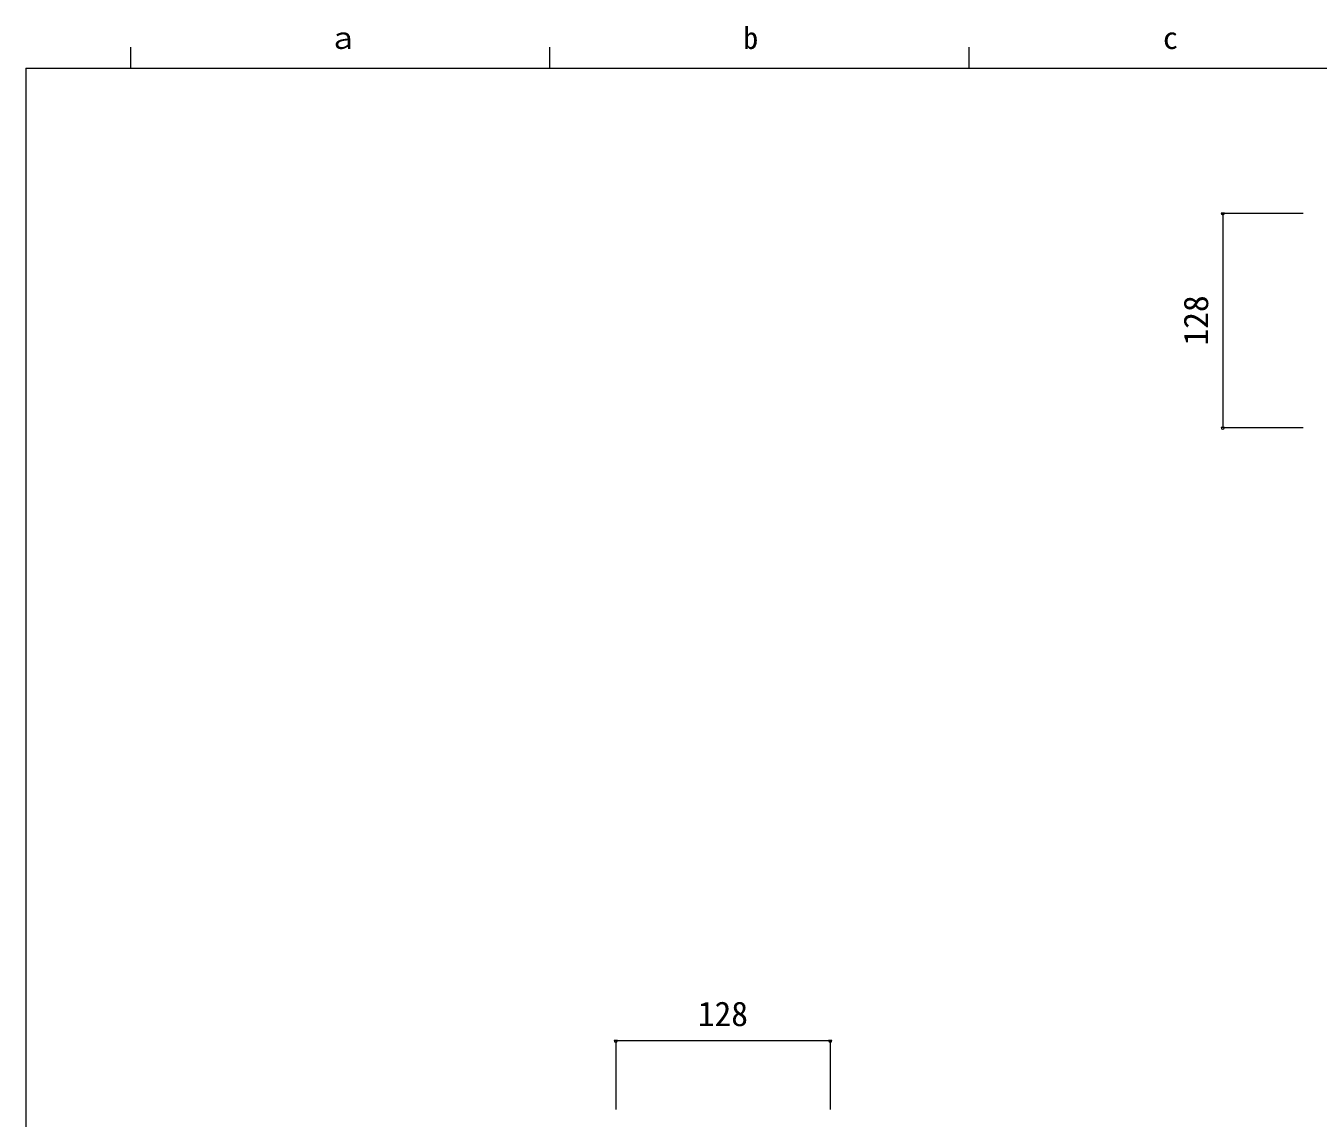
# Model space of a CAD drawing. Units: millimetres, scale not verified. Extents: x -1916 to 1917, y -1364 to 1364.
# Drawn here: x -1916 to -1145, y 712 to 1364 of the extents above; entities that cross this region are included whole.
import ezdxf
from ezdxf.enums import TextEntityAlignment as Align

# ---------------------------------------------------------------- set-up
doc = ezdxf.new("R2010")
doc.units = ezdxf.units.MM
doc.header["$LTSCALE"] = 10
doc.layers.add('0-5_A-6', color=7, linetype='Continuous', lineweight=18)
doc.layers.add('F-4', color=7, linetype='Continuous', lineweight=18)
doc.styles.add('ＭＳ ゴシック', font='')
doc.styles.get('ＭＳ ゴシック').set_extended_font_data('MS Gothic')

msp = doc.modelspace()

# ---------------------------------------------------------------- linework, layer by layer
at = {"layer": '0-5_A-6'}
for p, q in [((-1200.58, 1252.36), (-1202.58, 1252.36)), ((-1201.58, 1252.36), (-1201.58, 1124.36)), ((-1201.58, 1252.36), (-1153.58, 1252.36)), ((-1200.58, 1124.36), (-1202.58, 1124.36)), ((-1201.58, 1124.36), (-1153.58, 1124.36)), ((-1562.85, 758.56), (-1564.85, 758.56)), ((-1563.85, 758.56), (-1435.85, 758.56)), ((-1563.85, 758.56), (-1563.85, 717.52)), ((-1434.85, 758.56), (-1436.85, 758.56)), ((-1435.85, 758.56), (-1435.85, 717.52))]:
    msp.add_line(p, q, dxfattribs=at)
for centre in [(-1201.58, 1252.36), (-1201.58, 1124.36), (-1563.85, 758.56), (-1435.85, 758.56)]:
    msp.add_arc(centre, 1, 180, 0, dxfattribs=at)
at = {"layer": 'F-4'}
for p, q in [((-1853.4, 1338.76), (-1853.4, 1351.27)), ((-1603.12, 1338.76), (-1603.12, 1351.27)), ((-1352.85, 1338.76), (-1352.85, 1351.27)), ((-1915.97, 1338.76), (1900.73, 1338.76))]:
    msp.add_line(p, q, dxfattribs=at)
msp.add_lwpolyline([(-1915.97, 1338.76), (-1915.97, -1364.21), (1900.73, -1364.21)], dxfattribs=at)

# ---------------------------------------------------------------- texts
at = {"layer": '0-5_A-6', "style": 'ＭＳ ゴシック'}
msp.add_text('128', height=14.66, rotation=90, dxfattribs=at).set_placement((-1205.86, 1173.36), align=Align.BOTTOM_LEFT)
msp.add_text('128', height=14.66, dxfattribs=at).set_placement((-1514.85, 762.84), align=Align.BOTTOM_LEFT)
at = {"layer": 'F-4', "style": 'ＭＳ ゴシック'}
for s, p in [('ａ', (-1735.67, 1346.34)), ('c', (-1237.21, 1346.33))]:
    msp.add_text(s, height=13.2, dxfattribs=at).set_placement(p, align=Align.BOTTOM_LEFT)
msp.add_text('b', height=13.2, rotation=0.001, dxfattribs=at).set_placement((-1487.76, 1346.33), align=Align.BOTTOM_LEFT)

doc.saveas('drawing.dxf')
